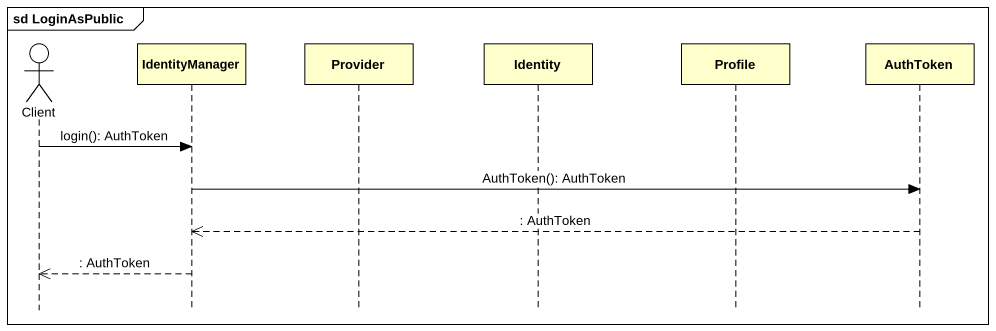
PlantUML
@startuml
mainframe sd LoginAsPublic
hide footbox
actor Client
participant IdentityManager
participant Provider
participant Identity
participant Profile
participant AuthToken

Client -> IdentityManager : login(): AuthToken
IdentityManager -> AuthToken : AuthToken(): AuthToken
AuthToken -->> IdentityManager : : AuthToken
IdentityManager -->> Client : : AuthToken
@enduml
